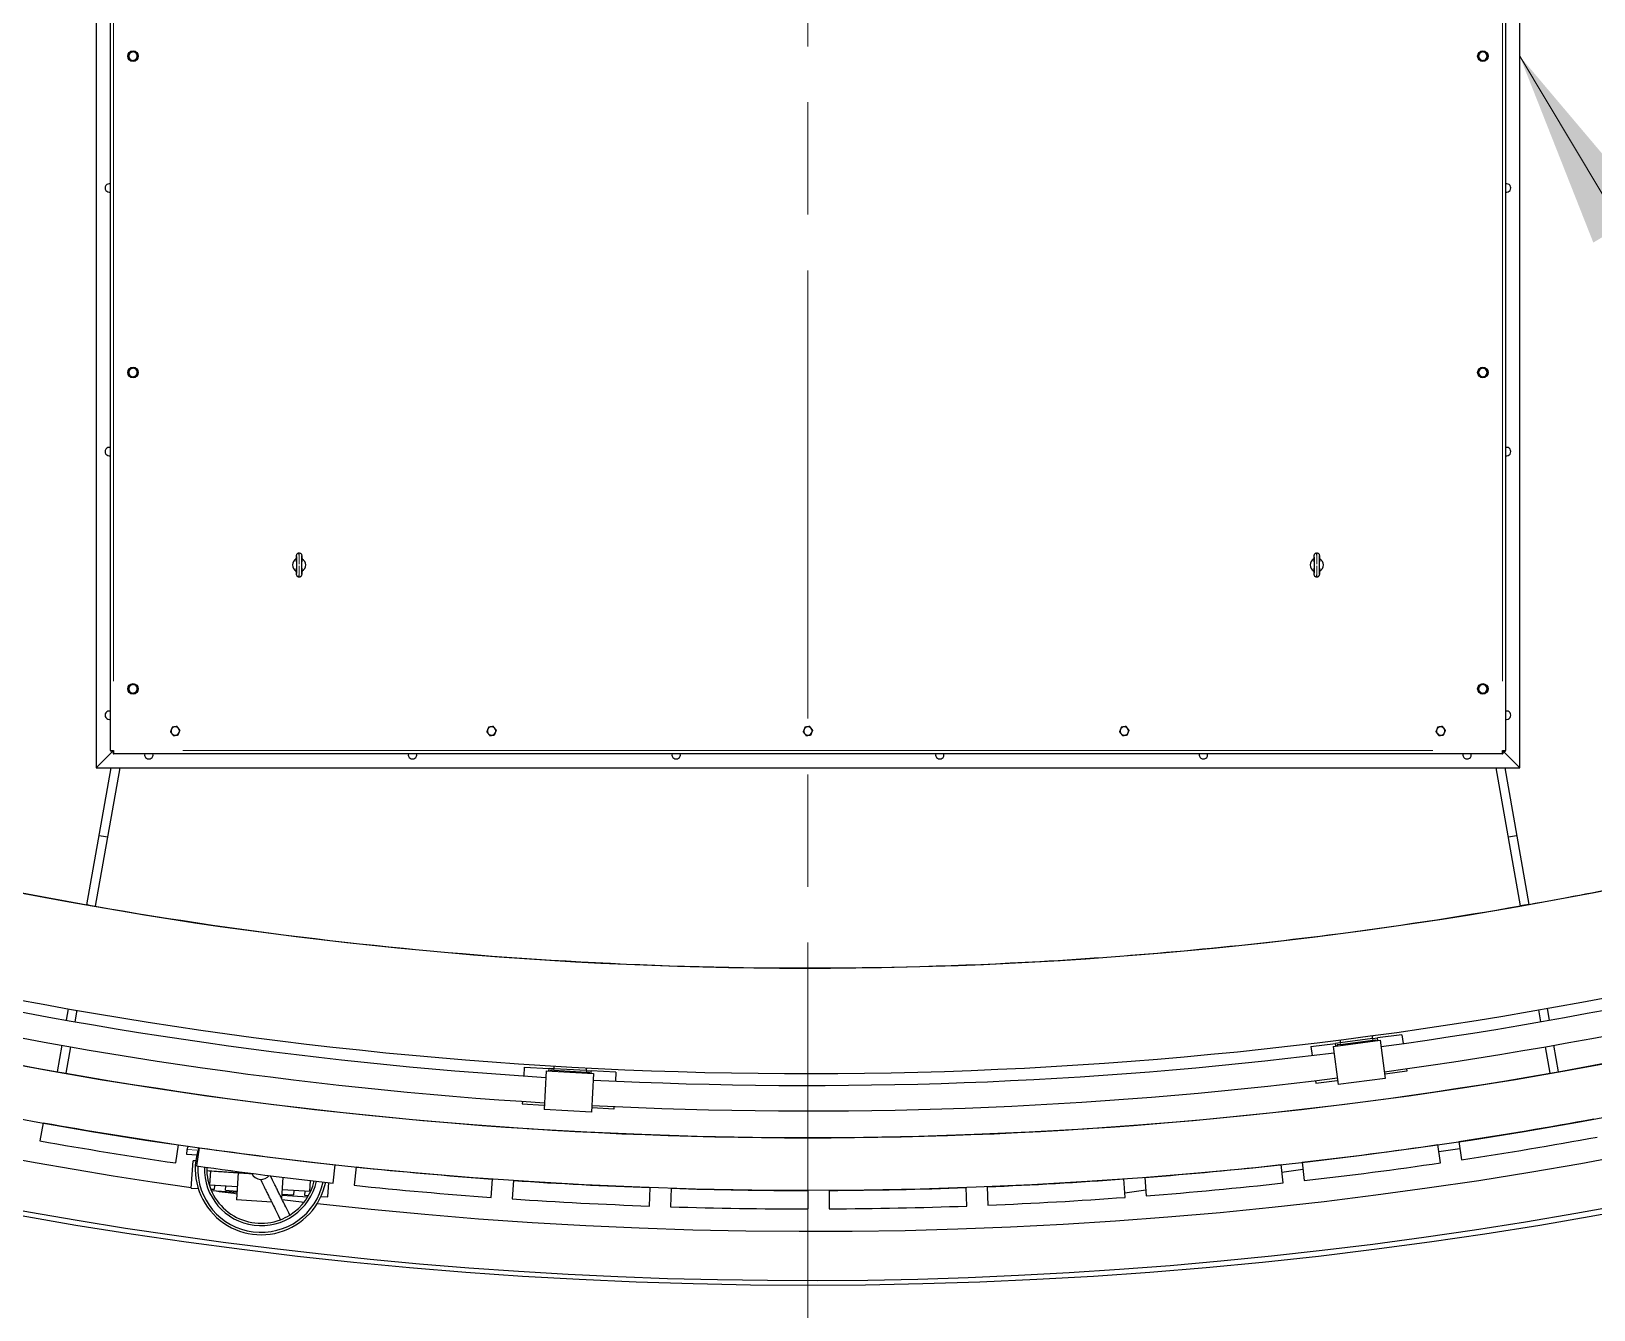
# Model space of a CAD drawing. Header units: millimetres. Extents: x 0 to 89100, y 0 to 63000.
# Drawn here: x 41404 to 44368, y 7326 to 9751 of the extents above; entities that cross this region are included whole.
import ezdxf

# ---------------------------------------------------------------- set-up
doc = ezdxf.new("R2010")
doc.units = ezdxf.units.MM
doc.header["$LTSCALE"] = 150
doc.linetypes.add('CHAIN', pattern=[0.3543, 0.2362, -0.0295, 0.0591, -0.0295])
doc.layers.add('4003-AREA-02.1_F-Foundation', color=7, linetype='Continuous', lineweight=25, true_color=0xadadad)
for name, color, linetype, lineweight in [('4003-AREA-02.1_T-Tank', 7, 'Continuous', 25), ('Center Mark', 7, 'Continuous', 18), ('Symbol', 7, 'Continuous', 18), ('Visible', 7, 'Continuous', 25), ('Visible Narrow', 7, 'Continuous', 18)]:
    doc.layers.add(name, color=color, linetype=linetype, lineweight=lineweight)
doc.styles.add('Title', font='arial.ttf')
doc.dimstyles.new('Default - Method 2a$7', dxfattribs={"dimscale": 150, "dimtxt": 3, "dimasz": 2.5, "dimexe": 3, "dimexo": 0.5, "dimgap": 0.7, "dimtad": 0, "dimtoh": 1, "dimdec": 1, "dimrnd": 1e-08, "dimtxsty": 'Title', "dimcen": 0.09, "dimdle": 10, "dimclrd": 256, "dimclre": 256, "dimclrt": 7, "dimazin": 2, "dimtfac": 0.833333, "dimtdec": 1, "dimtmove": 0, "dimatfit": 3, "dimfxl": 1, "dimtolj": 1, "dimlwd": -1, "dimlwe": -1, "dimarcsym": 0})

msp = doc.modelspace()

# ---------------------------------------------------------------- linework, layer by layer
at = {"layer": '4003-AREA-02.1_F-Foundation'}
msp.add_circle((42877.43, 15802.58), 8430, dxfattribs=at)
at = {"layer": '4003-AREA-02.1_T-Tank'}
msp.add_circle((42877.43, 15802.58), 8150, dxfattribs=at)
at = {"layer": 'Center Mark', "linetype": 'CHAIN', "ltscale": 23.990969}
msp.add_line((42877.43, 24597.58), (42877.43, 7007.58), dxfattribs=at)
at = {"layer": 'Visible'}
for p, q in [((41527.43, 11053.93), (41527.43, 8353.93)), ((44227.45, 8353.93), (44227.45, 11053.93)), ((41554.44, 8386.93), (41554.44, 11020.93)), ((44200.44, 11020.93), (44200.44, 8386.93)), ((41906.44, 8751.43), (41906.7, 8751.43)), ((41906.44, 8749.9), (41906.44, 8751.43)), ((41912, 8761.43), (41912.88, 8761.43)), ((41918.44, 8751.43), (41918.18, 8751.43)), ((41918.44, 8751.43), (41918.44, 8749.9)), ((43836.44, 8751.43), (43836.7, 8751.43)), ((43836.44, 8749.9), (43836.44, 8751.43)), ((43842, 8761.43), (43842.88, 8761.43)), ((43848.44, 8751.43), (43848.18, 8751.43)), ((43848.44, 8751.43), (43848.44, 8749.9)), ((41906.44, 8726.43), (41906.44, 8727.97)), ((41906.44, 8726.43), (41906.7, 8726.43)), ((41912, 8716.43), (41912.88, 8716.43)), ((41918.18, 8726.43), (41918.44, 8726.43)), ((41918.44, 8727.97), (41918.44, 8726.43)), ((43836.44, 8726.43), (43836.44, 8727.97)), ((43836.44, 8726.43), (43836.7, 8726.43)), ((43842, 8716.43), (43842.88, 8716.43)), ((43848.18, 8726.43), (43848.44, 8726.43)), ((43848.44, 8727.97), (43848.44, 8726.43)), ((41527.43, 8353.93), (41560.44, 8386.93)), ((41560.44, 8386.93), (41527.44, 8353.92)), ((41554.44, 8386.93), (41560.44, 8386.93)), ((41554.44, 8386.93), (41554.44, 8386.05)), ((41557.44, 8386.93), (41557.44, 8386.05)), ((41560.44, 8386.93), (41560.44, 8380.93)), ((44227.44, 8353.92), (44194.44, 8386.93)), ((44194.44, 8386.93), (44227.45, 8353.93)), ((44194.44, 8386.93), (44200.44, 8386.93)), ((44194.44, 8380.93), (44194.44, 8386.93)), ((44197.44, 8386.93), (44197.44, 8386.05)), ((44200.44, 8386.05), (44200.44, 8386.93)), ((41557.44, 8386.05), (41554.44, 8386.05)), ((41560.44, 8383.93), (41559.56, 8383.93)), ((41559.56, 8383.93), (41559.56, 8380.93)), ((41559.56, 8380.93), (41560.44, 8380.93)), ((44194.44, 8380.93), (41560.44, 8380.93)), ((44194.44, 8383.93), (44195.32, 8383.93)), ((44194.44, 8380.93), (44195.32, 8380.93)), ((44195.32, 8383.93), (44195.32, 8380.93)), ((44197.44, 8386.05), (44200.44, 8386.05)), ((41510.14, 8094.33), (41555.91, 8353.92)), ((41572.16, 8353.92), (41525.89, 8091.56)), ((41527.44, 8353.92), (44227.44, 8353.92)), ((44228.84, 8092.32), (44182.71, 8353.92)), ((44198.96, 8353.92), (44244.59, 8095.1)), ((41471.54, 7875.44), (41475.34, 7897)), ((41491.1, 7894.23), (41487.3, 7872.66)), ((44267.57, 7872.66), (44263.61, 7895.09)), ((44279.37, 7897.87), (44283.32, 7875.44)), ((41454.32, 7777.79), (41463.15, 7827.87)), ((41478.91, 7825.09), (41470.08, 7775.02)), ((43831.4, 7825.45), (43878, 7831.54)), ((43831.4, 7825.45), (43833.58, 7808.71)), ((43873.69, 7825.93), (43962.93, 7837.59)), ((43873.69, 7825.93), (43883.14, 7753.55)), ((43886.93, 7832.7), (43878, 7831.54)), ((43878.65, 7826.58), (43878, 7831.54)), ((43887.32, 7829.73), (43881.37, 7828.95)), ((43881.62, 7826.97), (43881.37, 7828.95)), ((43886.22, 7838.09), (43886.54, 7835.68)), ((43886.54, 7835.68), (43886.93, 7832.7)), ((43948.4, 7840.73), (43886.93, 7832.7)), ((43887.32, 7829.73), (43948.79, 7837.76)), ((43947.7, 7846.13), (43948.02, 7843.71)), ((43948.4, 7840.73), (43948.02, 7843.71)), ((43948.4, 7840.73), (43957.33, 7841.9)), ((43948.79, 7837.76), (43954.74, 7838.53)), ((43955, 7836.55), (43954.74, 7838.53)), ((44003.93, 7847.98), (43957.33, 7841.9)), ((43957.98, 7836.94), (43957.33, 7841.9)), ((43962.93, 7837.59), (43972.39, 7765.2)), ((44003.93, 7847.98), (44006.12, 7831.25)), ((44284.79, 7775.02), (44275.96, 7825.09)), ((44291.71, 7827.87), (44300.54, 7777.79)), ((42339.52, 7786.64), (42338.58, 7769.79)), ((42339.52, 7786.64), (42386.45, 7784)), ((42381.18, 7779.29), (42377.08, 7706.41)), ((42381.18, 7779.29), (42471.04, 7774.24)), ((42386.17, 7779.01), (42386.45, 7784)), ((42395.44, 7783.5), (42386.45, 7784)), ((42389.16, 7778.84), (42389.28, 7780.84)), ((42395.27, 7780.5), (42389.28, 7780.84)), ((42395.27, 7780.5), (42457.17, 7777.02)), ((42395.6, 7786.49), (42395.44, 7783.5)), ((42457.34, 7780.02), (42395.44, 7783.5)), ((42395.72, 7788.51), (42395.6, 7786.49)), ((42457.17, 7777.02), (42463.16, 7776.68)), ((42457.34, 7780.02), (42457.51, 7783.01)), ((42457.34, 7780.02), (42466.32, 7779.51)), ((42457.62, 7785.06), (42457.51, 7783.01)), ((42463.05, 7774.69), (42463.16, 7776.68)), ((42466.04, 7774.52), (42466.32, 7779.51)), ((42513.25, 7776.87), (42466.32, 7779.51)), ((42471.04, 7774.24), (42466.94, 7701.35)), ((42513.25, 7776.87), (42512.3, 7760.02)), ((43972.39, 7765.2), (43883.14, 7753.55)), ((43971.35, 7773.13), (43972.34, 7773.26)), ((44013, 7778.57), (43972.34, 7773.26)), ((44012.37, 7783.35), (44013, 7778.57)), ((43839.84, 7760.82), (43840.46, 7756.04)), ((43840.46, 7756.04), (43881.12, 7761.35)), ((43881.12, 7761.35), (43882.11, 7761.48)), ((42335.86, 7721.56), (42335.59, 7716.75)), ((42335.59, 7716.75), (42376.53, 7714.45)), ((42376.53, 7714.45), (42377.53, 7714.39)), ((42466.94, 7701.35), (42377.08, 7706.41)), ((42467.39, 7709.34), (42468.38, 7709.28)), ((42509.32, 7706.98), (42468.38, 7709.28)), ((42509.59, 7711.79), (42509.32, 7706.98)), ((41427.22, 7681.05), (41420.98, 7646.61)), ((44111.68, 7645.43), (44116.83, 7610.81)), ((41678.5, 7604.79), (41683.48, 7639.44)), ((41699.38, 7620.81), (41700, 7630.29)), ((41718.14, 7619.59), (41699.38, 7620.81)), ((41723.07, 7633.74), (41718.09, 7599.1)), ((44077.26, 7604.92), (44072.11, 7639.54)), ((44074.02, 7626.74), (44113.68, 7631.97)), ((41707.88, 7557.12), (41711.27, 7609.01)), ((41716.32, 7608.68), (41711.27, 7609.01)), ((41743.19, 7562.83), (41744.95, 7589.77)), ((41796.84, 7586.39), (41793.45, 7534.5)), ((41976.96, 7566.66), (41980.68, 7601.47)), ((42020.45, 7597.21), (42016.73, 7562.41)), ((43778.81, 7566.76), (43774.92, 7601.55)), ((43776.48, 7587.57), (43816.14, 7592.79)), ((43814.67, 7605.99), (43818.56, 7571.21)), ((41707.88, 7557.12), (41721.1, 7556.26)), ((41795.08, 7559.44), (41743.19, 7562.83)), ((41752.07, 7562.25), (41751.55, 7554.27)), ((41772.69, 7552.89), (41773.21, 7560.87)), ((41879.76, 7536.4), (41882.45, 7577.55)), ((41932.79, 7550.45), (41934.16, 7571.46)), ((41967.06, 7540.2), (41968.85, 7567.56)), ((42276.61, 7539.4), (42279.06, 7574.31)), ((42318.96, 7571.51), (42316.51, 7536.59)), ((42577.05, 7523.03), (42578.23, 7558.01)), ((42618.21, 7556.66), (42617.03, 7521.68)), ((43178.72, 7523.06), (43177.37, 7558.04)), ((43217.34, 7559.59), (43218.69, 7524.62)), ((43479.16, 7539.46), (43476.54, 7574.37)), ((43516.42, 7577.37), (43519.05, 7542.47)), ((41751.55, 7554.27), (41744.82, 7554.71)), ((41745.68, 7552.65), (41794.43, 7549.47)), ((41772.69, 7552.89), (41794.56, 7551.46)), ((41860.56, 7530.12), (41793.45, 7534.5)), ((41880.25, 7543.86), (41929, 7540.68)), ((41880.38, 7545.86), (41902.25, 7544.43)), ((41932.79, 7550.45), (41880.9, 7553.84)), ((41902.25, 7544.43), (41902.77, 7552.41)), ((41923.39, 7543.05), (41923.91, 7551.03)), ((41930.12, 7542.61), (41923.39, 7543.05)), ((41953.84, 7541.06), (41967.06, 7540.2)), ((42877.89, 7517.58), (42877.8, 7552.58)), ((42917.8, 7552.68), (42917.89, 7517.68)), ((43478.49, 7548.33), (43518.21, 7553.56))]:
    msp.add_line(p, q, dxfattribs=at)
for centre, radius in [((42877.43, 15802.58), 8250), ((41597.44, 9703.93), 10), ((44157.44, 9703.93), 10), ((41597.44, 9103.93), 10), ((44157.44, 9103.93), 10), ((41597.44, 8503.93), 10), ((44157.44, 8503.93), 10)]:
    msp.add_circle(centre, radius, dxfattribs=at)
for centre, radius, start, end in [((42877.43, 15802.58), 8420, 197.272232, 162.727768), ((42877.43, 15802.58), 8326.9, 263.582685, 162.528471), ((42877.43, 15802.58), 8966, 196.190456, 314.034915), ((42877.43, 15802.58), 8326.9, 197.471529, 261.92634), ((41597.44, 9703.93), 8, 147.87607, 207.87607), ((41597.44, 9703.93), 8, 207.87607, 267.87607), ((41597.44, 9703.93), 8, 87.87607, 147.87607), ((41597.44, 9703.93), 8, 267.87607, 327.87607), ((41597.44, 9703.93), 8, 27.87607, 87.87607), ((41597.44, 9703.93), 8, 327.87607, 27.87607), ((44157.44, 9703.93), 8, 165.54232, 225.54232), ((44157.44, 9703.93), 8, 105.54232, 165.54232), ((44157.44, 9703.93), 8, 225.54232, 285.54232), ((44157.44, 9703.93), 8, 45.54232, 105.54232), ((44157.44, 9703.93), 8, 285.54232, 345.54232), ((44157.44, 9703.93), 8, 345.54232, 45.54232), ((42877.43, 15802.58), 8874, 225.297004, 314.029925), ((41552.43, 9453.93), 8, 75.45565, 284.54435), ((44202.45, 9453.93), 8, 255.45565, 104.54435), ((41597.44, 9103.93), 8, 147.87607, 207.87607), ((41597.44, 9103.93), 8, 207.87607, 267.87607), ((41597.44, 9103.93), 8, 87.87607, 147.87607), ((41597.44, 9103.93), 8, 267.87607, 327.87607), ((41597.44, 9103.93), 8, 27.87607, 87.87607), ((41597.44, 9103.93), 8, 327.87607, 27.87607), ((44157.44, 9103.93), 8, 165.54232, 225.54232), ((44157.44, 9103.93), 8, 105.54232, 165.54232), ((44157.44, 9103.93), 8, 225.54232, 285.54232), ((44157.44, 9103.93), 8, 45.54232, 105.54232), ((44157.44, 9103.93), 8, 285.54232, 345.54232), ((44157.44, 9103.93), 8, 345.54232, 45.54232), ((41552.43, 8953.93), 8, 75.45565, 284.54435), ((44202.45, 8953.93), 8, 255.45565, 104.54435), ((41912.44, 8738.93), 12.5, 117.64713, 242.35287), ((41912.44, 8738.93), 12.5, 297.64713, 62.35287), ((43842.44, 8738.93), 12.5, 117.64713, 242.35287), ((43842.44, 8738.93), 12.5, 297.64713, 62.35287), ((42877.43, 15802.58), 8150, 280.056241, 299.943759), ((42877.43, 15802.58), 8150, 242.095945, 259.943759), ((41597.44, 8503.93), 8, 147.87607, 207.87607), ((41597.44, 8503.93), 8, 87.87607, 147.87607), ((41597.44, 8503.93), 8, 27.87607, 87.87607), ((41597.44, 8503.93), 8, 327.87607, 27.87607), ((44157.44, 8503.93), 8, 165.54232, 225.54232), ((44157.44, 8503.93), 8, 105.54232, 165.54232), ((44157.44, 8503.93), 8, 45.54232, 105.54232), ((44157.44, 8503.93), 8, 345.54232, 45.54232), ((41597.44, 8503.93), 8, 207.87607, 267.87607), ((41597.44, 8503.93), 8, 267.87607, 327.87607), ((44157.44, 8503.93), 8, 225.54232, 285.54232), ((44157.44, 8503.93), 8, 285.54232, 345.54232), ((41552.43, 8453.93), 8, 75.45565, 284.54435), ((44202.45, 8453.93), 8, 255.45565, 104.54435), ((41677.44, 8423.93), 8, 158.11971, 218.11971), ((41677.44, 8423.93), 8, 98.11971, 158.11971), ((41677.44, 8423.93), 8, 218.11971, 278.11971), ((41677.44, 8423.93), 8, 38.11971, 98.11971), ((41677.44, 8423.93), 8, 278.11971, 338.11971), ((41677.44, 8423.93), 8, 338.11971, 38.11971), ((42277.44, 8423.93), 8, 158.11971, 218.11971), ((42277.44, 8423.93), 8, 98.11971, 158.11971), ((42277.44, 8423.93), 8, 218.11971, 278.11971), ((42277.44, 8423.93), 8, 38.11971, 98.11971), ((42277.44, 8423.93), 8, 278.11971, 338.11971), ((42277.44, 8423.93), 8, 338.11971, 38.11971), ((42877.44, 8423.93), 8, 158.11971, 218.11971), ((42877.44, 8423.93), 8, 98.11971, 158.11971), ((42877.44, 8423.93), 8, 218.11971, 278.11971), ((42877.44, 8423.93), 8, 38.11971, 98.11971), ((42877.44, 8423.93), 8, 278.11971, 338.11971), ((42877.44, 8423.93), 8, 338.11971, 38.11971), ((43477.44, 8423.93), 8, 158.11971, 218.11971), ((43477.44, 8423.93), 8, 98.11971, 158.11971), ((43477.44, 8423.93), 8, 218.11971, 278.11971), ((43477.44, 8423.93), 8, 38.11971, 98.11971), ((43477.44, 8423.93), 8, 278.11971, 338.11971), ((43477.44, 8423.93), 8, 338.11971, 38.11971), ((44077.44, 8423.93), 8, 158.11971, 218.11971), ((44077.44, 8423.93), 8, 98.11971, 158.11971), ((44077.44, 8423.93), 8, 218.11971, 278.11971), ((44077.44, 8423.93), 8, 38.11971, 98.11971), ((44077.44, 8423.93), 8, 278.11971, 338.11971), ((44077.44, 8423.93), 8, 338.11971, 38.11971), ((41627.44, 8378.92), 8, 165.45565, 14.54435), ((42127.44, 8378.92), 8, 165.45565, 14.54435), ((42627.44, 8378.92), 8, 165.45565, 14.54435), ((43127.44, 8378.92), 8, 165.45565, 14.54435), ((43627.44, 8378.92), 8, 165.45565, 14.54435), ((44127.44, 8378.92), 8, 165.45565, 14.54435), ((42877.43, 15802.58), 7695, 259.940433, 260.059567), ((42877.43, 15802.58), 7695, 279.940433, 280.059567), ((42877.43, 15802.58), 8050.85, 277.760205, 287.778236), ((42877.43, 15802.58), 8099.15, 277.758295, 287.780146), ((42877.43, 15802.58), 8050.85, 256.621552, 266.461155), ((42877.43, 15802.58), 8099.15, 256.621552, 266.463065), ((42877.43, 15802.58), 8050.85, 267.101664, 277.119696), ((42877.43, 15802.58), 8150, 259.943759, 260.056241), ((42877.43, 15802.58), 8150, 260.056241, 279.943759), ((42877.43, 15802.58), 8099.15, 267.099754, 277.121605), ((42877.43, 15802.58), 8150, 279.943759, 280.056241), ((42877.43, 15802.58), 8250, 259.875732, 261.678859), ((42877.43, 15802.58), 8250, 278.604055, 280.407182), ((42877.43, 15802.58), 8285, 259.875145, 261.679445), ((42877.43, 15802.58), 8285, 278.603469, 280.407769), ((41711.97, 7629.51), 12, 143.19471, 176.26447), ((41840.4, 7593.56), 125, 161.18243, 348.30395), ((42877.43, 15802.58), 8250, 261.956657, 263.759783), ((42877.43, 15802.58), 8250, 276.523131, 278.326257), ((42877.43, 15802.58), 8285, 261.95607, 263.76037), ((41840.4, 7593.56), 120.32, 177.50439, 348.09575), ((41840.4, 7593.56), 107.68, 178.15163, 347.4485), ((41840.4, 7593.56), 103.18, 178.4176, 181.82629), ((41840.4, 7593.56), 103.18, 181.82629, 290.70264), ((42877.43, 15802.58), 8250, 264.037581, 265.840708), ((42877.43, 15802.58), 8250, 274.442206, 276.245333), ((42877.43, 15802.58), 8285, 276.522544, 278.326844), ((41840.4, 7593.56), 20, 205.20832, 206.26447), ((41840.4, 7593.56), 20, 206.26447, 266.26447), ((41840.4, 7593.56), 20, 266.26447, 320.39182), ((41840.4, 7593.56), 103.18, 301.82629, 347.18254), ((42877.43, 15802.58), 8285, 264.036995, 265.841295), ((42877.43, 15802.58), 8250, 266.118506, 267.921633), ((42877.43, 15802.58), 8250, 268.199431, 270.002558), ((42877.43, 15802.58), 8250, 270.280356, 272.083483), ((42877.43, 15802.58), 8250, 272.361281, 274.164408), ((42877.43, 15802.58), 8285, 274.441619, 276.245919), ((42877.43, 15802.58), 8326.9, 262.218249, 262.525536), ((42877.43, 15802.58), 8326.9, 263.121344, 263.412635), ((42877.43, 15802.58), 8285, 266.11792, 267.92222), ((42877.43, 15802.58), 8285, 272.360694, 274.164995), ((41840.4, 7593.56), 103.18, 290.70264, 301.82629), ((42877.43, 15802.58), 8285, 268.198844, 270.003145), ((42877.43, 15802.58), 8285, 270.279769, 272.08407)]:
    msp.add_arc(centre, radius, start, end, dxfattribs=at)
for centre, major_axis, start_param, end_param in [((42875.23, 15810.76), (-7760.56, -2090.4), 0.8223296, 2.4412936), ((42875.23, 15810.75), (-7567.45, -2038.39), 0.8233045, 2.4133827), ((42875.05, 15811.42), (-7567.34, -2038.36), 1.1326518, 1.1346934), ((42875.05, 15811.42), (-7567.34, -2038.36), 1.4813015, 1.4833431)]:
    msp.add_ellipse(centre, major_axis=major_axis, ratio=0.9999162, start_param=start_param, end_param=end_param, dxfattribs=at)
for points, weights in [([(41590.67, 9708.19), (41589.53, 9706.37), (41588.21, 9704.27)], [1, 1.03814443452, 1.0003653387]), ([(41588.21, 9704.27), (41589.37, 9702.09), (41590.37, 9700.19)], [1.0003653387, 1.03814443452, 1]), ([(41590.37, 9700.19), (41591.37, 9698.3), (41592.53, 9696.11)], [1, 1.03814443452, 1.0003653387]), ([(41593.12, 9712.1), (41591.81, 9710), (41590.67, 9708.19)], [1.0003653387, 1.03814443452, 1]), ([(41592.53, 9696.11), (41595, 9696.02), (41597.14, 9695.94)], [1.0003653387, 1.03814443452, 1]), ([(41597.74, 9711.93), (41595.6, 9712.01), (41593.12, 9712.1)], [1, 1.03814443452, 1.0003653387]), ([(41597.14, 9695.94), (41599.29, 9695.86), (41601.76, 9695.77)], [1, 1.03814443452, 1.0003653387]), ([(41602.35, 9711.76), (41599.88, 9711.85), (41597.74, 9711.93)], [1.0003653387, 1.03814443452, 1]), ([(41601.76, 9695.77), (41603.08, 9697.86), (41604.22, 9699.68)], [1.0003653387, 1.03814443452, 1]), ([(41604.51, 9707.67), (41603.51, 9709.57), (41602.35, 9711.76)], [1, 1.03814443452, 1.0003653387]), ([(41604.22, 9699.68), (41605.36, 9701.49), (41606.67, 9703.59)], [1, 1.03814443452, 1.0003653387]), ([(41606.67, 9703.59), (41605.51, 9705.78), (41604.51, 9707.67)], [1.0003653387, 1.03814443452, 1]), ([(44149.69, 9705.93), (44149.16, 9703.85), (44148.54, 9701.46)], [1, 1.03814443452, 1.0003653387]), ([(44148.54, 9701.46), (44150.31, 9699.72), (44151.84, 9698.22)], [1.0003653387, 1.03814443452, 1]), ([(44150.85, 9710.4), (44150.23, 9708.01), (44149.69, 9705.93)], [1.0003653387, 1.03814443452, 1]), ([(44155.3, 9711.64), (44153.23, 9711.07), (44150.85, 9710.4)], [1, 1.03814443452, 1.0003653387]), ([(44151.84, 9698.22), (44153.37, 9696.72), (44155.13, 9694.99)], [1, 1.03814443452, 1.0003653387]), ([(44155.13, 9694.99), (44157.52, 9695.65), (44159.58, 9696.22)], [1.0003653387, 1.03814443452, 1]), ([(44159.75, 9712.88), (44157.36, 9712.21), (44155.3, 9711.64)], [1.0003653387, 1.03814443452, 1]), ([(44159.58, 9696.22), (44161.65, 9696.8), (44164.03, 9697.46)], [1, 1.03814443452, 1.0003653387]), ([(44163.04, 9709.64), (44161.51, 9711.14), (44159.75, 9712.88)], [1, 1.03814443452, 1.0003653387]), ([(44166.34, 9706.41), (44164.57, 9708.14), (44163.04, 9709.64)], [1.0003653387, 1.03814443452, 1]), ([(44164.03, 9697.46), (44164.65, 9699.86), (44165.19, 9701.94)], [1.0003653387, 1.03814443452, 1]), ([(44165.19, 9701.94), (44165.72, 9704.01), (44166.34, 9706.41)], [1, 1.03814443452, 1.0003653387]), ([(41590.67, 9108.19), (41589.53, 9106.37), (41588.21, 9104.27)], [1, 1.03814443452, 1.0003653387]), ([(41588.21, 9104.27), (41589.37, 9102.09), (41590.37, 9100.19)], [1.0003653387, 1.03814443452, 1]), ([(41590.37, 9100.19), (41591.37, 9098.3), (41592.53, 9096.11)], [1, 1.03814443452, 1.0003653387]), ([(41593.12, 9112.1), (41591.81, 9110), (41590.67, 9108.19)], [1.0003653387, 1.03814443452, 1]), ([(41597.74, 9111.93), (41595.6, 9112.01), (41593.12, 9112.1)], [1, 1.03814443452, 1.0003653387]), ([(41602.35, 9111.76), (41599.88, 9111.85), (41597.74, 9111.93)], [1.0003653387, 1.03814443452, 1]), ([(41601.76, 9095.77), (41603.08, 9097.86), (41604.22, 9099.68)], [1.0003653387, 1.03814443452, 1]), ([(41604.51, 9107.67), (41603.51, 9109.57), (41602.35, 9111.76)], [1, 1.03814443452, 1.0003653387]), ([(41604.22, 9099.68), (41605.36, 9101.49), (41606.67, 9103.59)], [1, 1.03814443452, 1.0003653387]), ([(41606.67, 9103.59), (41605.51, 9105.78), (41604.51, 9107.67)], [1.0003653387, 1.03814443452, 1]), ([(44149.69, 9105.93), (44149.16, 9103.85), (44148.54, 9101.46)], [1, 1.03814443452, 1.0003653387]), ([(44148.54, 9101.46), (44150.31, 9099.72), (44151.84, 9098.22)], [1.0003653387, 1.03814443452, 1]), ([(44150.85, 9110.4), (44150.23, 9108.01), (44149.69, 9105.93)], [1.0003653387, 1.03814443452, 1]), ([(44155.3, 9111.64), (44153.23, 9111.07), (44150.85, 9110.4)], [1, 1.03814443452, 1.0003653387]), ([(44151.84, 9098.22), (44153.37, 9096.72), (44155.13, 9094.99)], [1, 1.03814443452, 1.0003653387]), ([(44159.75, 9112.88), (44157.36, 9112.21), (44155.3, 9111.64)], [1.0003653387, 1.03814443452, 1]), ([(44159.58, 9096.22), (44161.65, 9096.8), (44164.03, 9097.46)], [1, 1.03814443452, 1.0003653387]), ([(44163.04, 9109.64), (44161.51, 9111.14), (44159.75, 9112.88)], [1, 1.03814443452, 1.0003653387]), ([(44166.34, 9106.41), (44164.57, 9108.14), (44163.04, 9109.64)], [1.0003653387, 1.03814443452, 1]), ([(44164.03, 9097.46), (44164.65, 9099.86), (44165.19, 9101.94)], [1.0003653387, 1.03814443452, 1]), ([(44165.19, 9101.94), (44165.72, 9104.01), (44166.34, 9106.41)], [1, 1.03814443452, 1.0003653387]), ([(41592.53, 9096.11), (41595, 9096.02), (41597.14, 9095.94)], [1.0003653387, 1.03814443452, 1]), ([(41597.14, 9095.94), (41599.29, 9095.86), (41601.76, 9095.77)], [1, 1.03814443452, 1.0003653387]), ([(44155.13, 9094.99), (44157.52, 9095.65), (44159.58, 9096.22)], [1.0003653387, 1.03814443452, 1]), ([(41906.64, 8750.01), (41906.64, 8749.37), (41906.64, 8748.78)], [1, 1.03210525676, 1.06244661735]), ([(41918.24, 8748.78), (41918.24, 8749.37), (41918.24, 8750.01)], [1.06244661735, 1.03210525676, 1]), ([(43836.64, 8750.01), (43836.64, 8749.37), (43836.64, 8748.78)], [1, 1.03210525676, 1.06244661735]), ([(43848.24, 8748.78), (43848.24, 8749.37), (43848.24, 8750.01)], [1.06244661735, 1.03210525676, 1]), ([(41906.64, 8729.08), (41906.64, 8728.5), (41906.64, 8727.86)], [1.06244661735, 1.03210525676, 1]), ([(41918.24, 8727.86), (41918.24, 8728.5), (41918.24, 8729.08)], [1, 1.03210525676, 1.06244661735]), ([(43836.64, 8729.08), (43836.64, 8728.5), (43836.64, 8727.86)], [1.06244661735, 1.03210525676, 1]), ([(43848.24, 8727.86), (43848.24, 8728.5), (43848.24, 8729.08)], [1, 1.03210525676, 1.06244661735]), ([(41590.67, 8508.19), (41589.53, 8506.37), (41588.21, 8504.27)], [1, 1.03814443452, 1.0003653387]), ([(41593.12, 8512.1), (41591.81, 8510), (41590.67, 8508.19)], [1.0003653387, 1.03814443452, 1]), ([(41597.74, 8511.93), (41595.6, 8512.01), (41593.12, 8512.1)], [1, 1.03814443452, 1.0003653387]), ([(41602.35, 8511.76), (41599.88, 8511.85), (41597.74, 8511.93)], [1.0003653387, 1.03814443452, 1]), ([(41604.51, 8507.67), (41603.51, 8509.57), (41602.35, 8511.76)], [1, 1.03814443452, 1.0003653387]), ([(41606.67, 8503.59), (41605.51, 8505.78), (41604.51, 8507.67)], [1.0003653387, 1.03814443452, 1]), ([(44149.69, 8505.93), (44149.16, 8503.85), (44148.54, 8501.46)], [1, 1.03814443452, 1.0003653387]), ([(44150.85, 8510.4), (44150.23, 8508.01), (44149.69, 8505.93)], [1.0003653387, 1.03814443452, 1]), ([(44155.3, 8511.64), (44153.23, 8511.07), (44150.85, 8510.4)], [1, 1.03814443452, 1.0003653387]), ([(44159.75, 8512.88), (44157.36, 8512.21), (44155.3, 8511.64)], [1.0003653387, 1.03814443452, 1]), ([(44163.04, 8509.64), (44161.51, 8511.14), (44159.75, 8512.88)], [1, 1.03814443452, 1.0003653387]), ([(44166.34, 8506.41), (44164.57, 8508.14), (44163.04, 8509.64)], [1.0003653387, 1.03814443452, 1]), ([(44165.19, 8501.94), (44165.72, 8504.01), (44166.34, 8506.41)], [1, 1.03814443452, 1.0003653387]), ([(41588.21, 8504.27), (41589.37, 8502.09), (41590.37, 8500.19)], [1.0003653387, 1.03814443452, 1]), ([(41590.37, 8500.19), (41591.37, 8498.3), (41592.53, 8496.11)], [1, 1.03814443452, 1.0003653387]), ([(41592.53, 8496.11), (41595, 8496.02), (41597.14, 8495.94)], [1.0003653387, 1.03814443452, 1]), ([(41597.14, 8495.94), (41599.29, 8495.86), (41601.76, 8495.77)], [1, 1.03814443452, 1.0003653387]), ([(41601.76, 8495.77), (41603.08, 8497.86), (41604.22, 8499.68)], [1.0003653387, 1.03814443452, 1]), ([(41604.22, 8499.68), (41605.36, 8501.49), (41606.67, 8503.59)], [1, 1.03814443452, 1.0003653387]), ([(44148.54, 8501.46), (44150.31, 8499.72), (44151.84, 8498.22)], [1.0003653387, 1.03814443452, 1]), ([(44151.84, 8498.22), (44153.37, 8496.72), (44155.13, 8494.99)], [1, 1.03814443452, 1.0003653387]), ([(44155.13, 8494.99), (44157.52, 8495.65), (44159.58, 8496.22)], [1.0003653387, 1.03814443452, 1]), ([(44159.58, 8496.22), (44161.65, 8496.8), (44164.03, 8497.46)], [1, 1.03814443452, 1.0003653387]), ([(44164.03, 8497.46), (44164.65, 8499.86), (44165.19, 8501.94)], [1.0003653387, 1.03814443452, 1]), ([(41670.02, 8426.91), (41669.22, 8424.92), (41668.3, 8422.63)], [1, 1.03814443452, 1.0003653387]), ([(41668.3, 8422.63), (41669.82, 8420.68), (41671.15, 8418.99)], [1.0003653387, 1.03814443452, 1]), ([(41671.74, 8431.2), (41670.82, 8428.9), (41670.02, 8426.91)], [1.0003653387, 1.03814443452, 1]), ([(41671.15, 8418.99), (41672.47, 8417.31), (41674, 8415.36)], [1, 1.03814443452, 1.0003653387]), ([(41676.31, 8431.85), (41674.19, 8431.55), (41671.74, 8431.2)], [1, 1.03814443452, 1.0003653387]), ([(41674, 8415.36), (41676.45, 8415.71), (41678.57, 8416.01)], [1.0003653387, 1.03814443452, 1]), ([(41680.88, 8432.5), (41678.43, 8432.16), (41676.31, 8431.85)], [1.0003653387, 1.03814443452, 1]), ([(41678.57, 8416.01), (41680.69, 8416.32), (41683.14, 8416.67)], [1, 1.03814443452, 1.0003653387]), ([(41683.73, 8428.87), (41682.41, 8430.56), (41680.88, 8432.5)], [1, 1.03814443452, 1.0003653387]), ([(41683.14, 8416.67), (41684.07, 8418.96), (41684.86, 8420.95)], [1.0003653387, 1.03814443452, 1]), ([(41686.59, 8425.24), (41685.06, 8427.18), (41683.73, 8428.87)], [1.0003653387, 1.03814443452, 1]), ([(41684.86, 8420.95), (41685.66, 8422.94), (41686.59, 8425.24)], [1, 1.03814443452, 1.0003653387]), ([(42270.02, 8426.91), (42269.22, 8424.92), (42268.3, 8422.63)], [1, 1.03814443452, 1.0003653387]), ([(42268.3, 8422.63), (42269.82, 8420.68), (42271.15, 8418.99)], [1.0003653387, 1.03814443452, 1]), ([(42271.74, 8431.2), (42270.82, 8428.9), (42270.02, 8426.91)], [1.0003653387, 1.03814443452, 1]), ([(42271.15, 8418.99), (42272.47, 8417.31), (42274, 8415.36)], [1, 1.03814443452, 1.0003653387]), ([(42276.31, 8431.85), (42274.19, 8431.55), (42271.74, 8431.2)], [1, 1.03814443452, 1.0003653387]), ([(42274, 8415.36), (42276.45, 8415.71), (42278.57, 8416.01)], [1.0003653387, 1.03814443452, 1]), ([(42280.88, 8432.5), (42278.43, 8432.16), (42276.31, 8431.85)], [1.0003653387, 1.03814443452, 1]), ([(42278.57, 8416.01), (42280.69, 8416.32), (42283.14, 8416.67)], [1, 1.03814443452, 1.0003653387]), ([(42283.73, 8428.87), (42282.41, 8430.56), (42280.88, 8432.5)], [1, 1.03814443452, 1.0003653387]), ([(42283.14, 8416.67), (42284.07, 8418.96), (42284.86, 8420.95)], [1.0003653387, 1.03814443452, 1]), ([(42286.59, 8425.24), (42285.06, 8427.18), (42283.73, 8428.87)], [1.0003653387, 1.03814443452, 1]), ([(42284.86, 8420.95), (42285.66, 8422.94), (42286.59, 8425.24)], [1, 1.03814443452, 1.0003653387]), ([(42870.02, 8426.91), (42869.22, 8424.92), (42868.3, 8422.63)], [1, 1.03814443452, 1.0003653387]), ([(42868.3, 8422.63), (42869.82, 8420.68), (42871.15, 8418.99)], [1.0003653387, 1.03814443452, 1]), ([(42871.74, 8431.2), (42870.82, 8428.9), (42870.02, 8426.91)], [1.0003653387, 1.03814443452, 1]), ([(42871.15, 8418.99), (42872.47, 8417.31), (42874, 8415.36)], [1, 1.03814443452, 1.0003653387]), ([(42876.31, 8431.85), (42874.19, 8431.55), (42871.74, 8431.2)], [1, 1.03814443452, 1.0003653387]), ([(42874, 8415.36), (42876.45, 8415.71), (42878.57, 8416.01)], [1.0003653387, 1.03814443452, 1]), ([(42880.88, 8432.5), (42878.43, 8432.16), (42876.31, 8431.85)], [1.0003653387, 1.03814443452, 1]), ([(42878.57, 8416.01), (42880.69, 8416.32), (42883.14, 8416.67)], [1, 1.03814443452, 1.0003653387]), ([(42883.73, 8428.87), (42882.41, 8430.56), (42880.88, 8432.5)], [1, 1.03814443452, 1.0003653387]), ([(42883.14, 8416.67), (42884.07, 8418.96), (42884.86, 8420.95)], [1.0003653387, 1.03814443452, 1]), ([(42886.59, 8425.24), (42885.06, 8427.18), (42883.73, 8428.87)], [1.0003653387, 1.03814443452, 1]), ([(42884.86, 8420.95), (42885.66, 8422.94), (42886.59, 8425.24)], [1, 1.03814443452, 1.0003653387]), ([(43470.02, 8426.91), (43469.22, 8424.92), (43468.3, 8422.63)], [1, 1.03814443452, 1.0003653387]), ([(43468.3, 8422.63), (43469.82, 8420.68), (43471.15, 8418.99)], [1.0003653387, 1.03814443452, 1]), ([(43471.74, 8431.2), (43470.82, 8428.9), (43470.02, 8426.91)], [1.0003653387, 1.03814443452, 1]), ([(43471.15, 8418.99), (43472.47, 8417.31), (43474, 8415.36)], [1, 1.03814443452, 1.0003653387]), ([(43476.31, 8431.85), (43474.19, 8431.55), (43471.74, 8431.2)], [1, 1.03814443452, 1.0003653387]), ([(43474, 8415.36), (43476.45, 8415.71), (43478.57, 8416.01)], [1.0003653387, 1.03814443452, 1]), ([(43480.88, 8432.5), (43478.43, 8432.16), (43476.31, 8431.85)], [1.0003653387, 1.03814443452, 1]), ([(43478.57, 8416.01), (43480.69, 8416.32), (43483.14, 8416.67)], [1, 1.03814443452, 1.0003653387]), ([(43483.73, 8428.87), (43482.41, 8430.56), (43480.88, 8432.5)], [1, 1.03814443452, 1.0003653387]), ([(43483.14, 8416.67), (43484.07, 8418.96), (43484.86, 8420.95)], [1.0003653387, 1.03814443452, 1]), ([(43486.59, 8425.24), (43485.06, 8427.18), (43483.73, 8428.87)], [1.0003653387, 1.03814443452, 1]), ([(43484.86, 8420.95), (43485.66, 8422.94), (43486.59, 8425.24)], [1, 1.03814443452, 1.0003653387]), ([(44070.02, 8426.91), (44069.22, 8424.92), (44068.3, 8422.63)], [1, 1.03814443452, 1.0003653387]), ([(44068.3, 8422.63), (44069.82, 8420.68), (44071.15, 8418.99)], [1.0003653387, 1.03814443452, 1]), ([(44071.74, 8431.2), (44070.82, 8428.9), (44070.02, 8426.91)], [1.0003653387, 1.03814443452, 1]), ([(44071.15, 8418.99), (44072.47, 8417.31), (44074, 8415.36)], [1, 1.03814443452, 1.0003653387]), ([(44076.31, 8431.85), (44074.19, 8431.55), (44071.74, 8431.2)], [1, 1.03814443452, 1.0003653387]), ([(44074, 8415.36), (44076.45, 8415.71), (44078.57, 8416.01)], [1.0003653387, 1.03814443452, 1]), ([(44080.88, 8432.5), (44078.43, 8432.16), (44076.31, 8431.85)], [1.0003653387, 1.03814443452, 1]), ([(44078.57, 8416.01), (44080.69, 8416.32), (44083.14, 8416.67)], [1, 1.03814443452, 1.0003653387]), ([(44083.73, 8428.87), (44082.41, 8430.56), (44080.88, 8432.5)], [1, 1.03814443452, 1.0003653387]), ([(44083.14, 8416.67), (44084.07, 8418.96), (44084.86, 8420.95)], [1.0003653387, 1.03814443452, 1]), ([(44086.59, 8425.24), (44085.06, 8427.18), (44083.73, 8428.87)], [1.0003653387, 1.03814443452, 1]), ([(44084.86, 8420.95), (44085.66, 8422.94), (44086.59, 8425.24)], [1, 1.03814443452, 1.0003653387]), ([(41737.28, 7590.28), (41808.63, 7585.62), (41822.47, 7584.71)], [1, 1.38722408866, 1]), ([(41839.1, 7573.61), (41845.23, 7561.18), (41876.88, 7497.05)], [1, 1.38722408866, 1]), ([(41894.81, 7505.9), (41864.42, 7567.49), (41857.98, 7580.54)], [1, 1.36628151096, 1.03961984406])]:
    msp.add_rational_spline(points, weights, degree=2, dxfattribs=at)
for points in [[(41906.64, 8748.78), (41906.65, 8747.17), (41907, 8745.63), (41907.42, 8744.32)], [(41917.46, 8744.32), (41917.87, 8745.6), (41918.23, 8747.15), (41918.24, 8748.78)], [(43836.64, 8748.78), (43836.65, 8747.17), (43837, 8745.63), (43837.42, 8744.32)], [(43847.46, 8744.32), (43847.87, 8745.6), (43848.23, 8747.15), (43848.24, 8748.78)], [(41907.42, 8733.55), (41907.01, 8732.27), (41906.65, 8730.72), (41906.64, 8729.08)], [(41918.24, 8729.08), (41918.23, 8730.7), (41917.88, 8732.23), (41917.46, 8733.55)], [(43837.42, 8733.55), (43837.01, 8732.27), (43836.65, 8730.72), (43836.64, 8729.08)], [(43848.24, 8729.08), (43848.23, 8730.7), (43847.88, 8732.23), (43847.46, 8733.55)]]:
    msp.add_open_spline(points, degree=3, dxfattribs=at)
for points, knots in [([(41912, 8761.43), (41911.47, 8761.43), (41910.93, 8761.34), (41909.96, 8761.03), (41909.54, 8760.8), (41908.76, 8760.28), (41908.46, 8759.98), (41907.9, 8759.35), (41907.73, 8759.05), (41907.42, 8758.5), (41907.34, 8758.27), (41907.2, 8757.88), (41907.15, 8757.73), (41907.07, 8757.42), (41907.05, 8757.28), (41906.98, 8756.89), (41906.95, 8756.7), (41906.9, 8756.17), (41906.87, 8755.84), (41906.82, 8755.06), (41906.8, 8754.61), (41906.76, 8753.62), (41906.74, 8753.06), (41906.71, 8752.13), (41906.71, 8751.79), (41906.7, 8751.43)], [1.57079633, 1.57079633, 1.57079633, 1.57079633, 1.57881416, 1.57881416, 1.58764941, 1.58764941, 1.59920554, 1.59920554, 1.61631913, 1.61631913, 1.6395962, 1.6395962, 1.66681466, 1.66681466, 1.70702306, 1.70702306, 1.80036323, 1.80036323, 1.95742916, 1.95742916, 2.11449509, 2.11449509, 2.27156102, 2.27156102, 2.35612598, 2.35612598, 2.35612598, 2.35612598]), ([(41907.13, 8755.47), (41907.13, 8755.47), (41907.13, 8755.46), (41907.14, 8755.36), (41907.16, 8755.15), (41907.2, 8754.41), (41907.24, 8753.73), (41907.3, 8751.89), (41907.33, 8750.65), (41907.38, 8747.8), (41907.4, 8746.17), (41907.43, 8742.71), (41907.44, 8740.88), (41907.44, 8737.2), (41907.43, 8735.36), (41907.41, 8731.86), (41907.38, 8730.21), (41907.33, 8727.27), (41907.3, 8725.98), (41907.23, 8723.94), (41907.19, 8723.16), (41907.15, 8722.56), (41907.13, 8722.44), (41907.13, 8722.39), (41907.13, 8722.39), (41907.13, 8722.39)], [-1.3786972, -1.3786972, -1.3786972, -1.3786972, -1.3401825, -1.3401825, -1.192287, -1.192287, -0.9396867, -0.9396867, -0.637214, -0.637214, -0.3231373, -0.3231373, -0.0061567, -0.0061567, 0.3114634, 0.3114634, 0.6284942, 0.6284942, 0.9427146, 0.9427146, 1.2449499, 1.2449499, 1.357812, 1.357812, 1.3786972, 1.3786972, 1.3786972, 1.3786972]), ([(41918.18, 8751.43), (41918.17, 8752.09), (41918.15, 8752.71), (41918.11, 8753.82), (41918.09, 8754.32), (41918.05, 8755.22), (41918.02, 8755.61), (41917.97, 8756.31), (41917.95, 8756.59), (41917.85, 8757.19), (41917.83, 8757.39), (41917.64, 8758.03), (41917.56, 8758.26), (41917.22, 8758.95), (41917.02, 8759.35), (41916.3, 8760.09), (41916.08, 8760.29), (41915.36, 8760.8), (41914.77, 8761.12), (41913.67, 8761.38), (41913.27, 8761.43), (41912.88, 8761.43)], [-2.35612598, -2.35612598, -2.35612598, -2.35612598, -2.19906005, -2.19906005, -2.04199412, -2.04199412, -1.88492819, -1.88492819, -1.72786226, -1.72786226, -1.65207906, -1.65207906, -1.6205185, -1.6205185, -1.59654689, -1.59654689, -1.58866891, -1.58866891, -1.57668938, -1.57668938, -1.57079633, -1.57079633, -1.57079633, -1.57079633]), ([(41917.75, 8722.39), (41917.75, 8722.39), (41917.75, 8722.4), (41917.74, 8722.51), (41917.72, 8722.71), (41917.68, 8723.45), (41917.65, 8724.13), (41917.58, 8725.98), (41917.55, 8727.21), (41917.5, 8730.07), (41917.48, 8731.69), (41917.45, 8735.16), (41917.44, 8736.99), (41917.44, 8740.67), (41917.45, 8742.51), (41917.48, 8746), (41917.5, 8747.65), (41917.55, 8750.59), (41917.58, 8751.88), (41917.65, 8753.92), (41917.69, 8754.7), (41917.74, 8755.31), (41917.75, 8755.43), (41917.75, 8755.47), (41917.75, 8755.47), (41917.75, 8755.47)], [-1.3786972, -1.3786972, -1.3786972, -1.3786972, -1.3401825, -1.3401825, -1.192287, -1.192287, -0.9396867, -0.9396867, -0.637214, -0.637214, -0.3231373, -0.3231373, -0.0061567, -0.0061567, 0.3114634, 0.3114634, 0.6284942, 0.6284942, 0.9427146, 0.9427146, 1.2449499, 1.2449499, 1.357812, 1.357812, 1.3786972, 1.3786972, 1.3786972, 1.3786972]), ([(43842, 8761.43), (43841.47, 8761.43), (43840.93, 8761.34), (43839.96, 8761.03), (43839.54, 8760.8), (43838.76, 8760.28), (43838.46, 8759.98), (43837.9, 8759.35), (43837.73, 8759.05), (43837.42, 8758.5), (43837.34, 8758.27), (43837.2, 8757.88), (43837.15, 8757.73), (43837.07, 8757.42), (43837.05, 8757.28), (43836.98, 8756.89), (43836.95, 8756.7), (43836.9, 8756.17), (43836.87, 8755.84), (43836.82, 8755.06), (43836.8, 8754.61), (43836.76, 8753.62), (43836.74, 8753.06), (43836.71, 8752.13), (43836.71, 8751.79), (43836.7, 8751.43)], [1.57079633, 1.57079633, 1.57079633, 1.57079633, 1.57881416, 1.57881416, 1.58764941, 1.58764941, 1.59920554, 1.59920554, 1.61631913, 1.61631913, 1.6395962, 1.6395962, 1.66681466, 1.66681466, 1.70702306, 1.70702306, 1.80036323, 1.80036323, 1.95742916, 1.95742916, 2.11449509, 2.11449509, 2.27156102, 2.27156102, 2.35612598, 2.35612598, 2.35612598, 2.35612598]), ([(43837.13, 8755.47), (43837.13, 8755.47), (43837.13, 8755.46), (43837.14, 8755.36), (43837.16, 8755.15), (43837.2, 8754.41), (43837.24, 8753.73), (43837.3, 8751.89), (43837.33, 8750.65), (43837.38, 8747.8), (43837.4, 8746.17), (43837.43, 8742.71), (43837.44, 8740.88), (43837.44, 8737.2), (43837.43, 8735.36), (43837.41, 8731.86), (43837.38, 8730.21), (43837.33, 8727.27), (43837.3, 8725.98), (43837.23, 8723.94), (43837.19, 8723.16), (43837.15, 8722.56), (43837.13, 8722.44), (43837.13, 8722.39), (43837.13, 8722.39), (43837.13, 8722.39)], [-1.3786972, -1.3786972, -1.3786972, -1.3786972, -1.3401825, -1.3401825, -1.192287, -1.192287, -0.9396867, -0.9396867, -0.637214, -0.637214, -0.3231373, -0.3231373, -0.0061567, -0.0061567, 0.3114634, 0.3114634, 0.6284942, 0.6284942, 0.9427146, 0.9427146, 1.2449499, 1.2449499, 1.357812, 1.357812, 1.3786972, 1.3786972, 1.3786972, 1.3786972]), ([(43848.18, 8751.43), (43848.17, 8752.09), (43848.15, 8752.71), (43848.11, 8753.82), (43848.09, 8754.32), (43848.05, 8755.22), (43848.02, 8755.61), (43847.97, 8756.31), (43847.95, 8756.59), (43847.85, 8757.19), (43847.83, 8757.39), (43847.64, 8758.03), (43847.56, 8758.26), (43847.22, 8758.95), (43847.02, 8759.35), (43846.3, 8760.09), (43846.08, 8760.29), (43845.36, 8760.8), (43844.77, 8761.12), (43843.67, 8761.38), (43843.27, 8761.43), (43842.88, 8761.43)], [-2.35612598, -2.35612598, -2.35612598, -2.35612598, -2.19906005, -2.19906005, -2.04199412, -2.04199412, -1.88492819, -1.88492819, -1.72786226, -1.72786226, -1.65207906, -1.65207906, -1.6205185, -1.6205185, -1.59654689, -1.59654689, -1.58866891, -1.58866891, -1.57668938, -1.57668938, -1.57079633, -1.57079633, -1.57079633, -1.57079633]), ([(43847.75, 8722.39), (43847.75, 8722.39), (43847.75, 8722.4), (43847.74, 8722.51), (43847.72, 8722.71), (43847.68, 8723.45), (43847.65, 8724.13), (43847.58, 8725.98), (43847.55, 8727.21), (43847.5, 8730.07), (43847.48, 8731.69), (43847.45, 8735.16), (43847.44, 8736.99), (43847.44, 8740.67), (43847.45, 8742.51), (43847.48, 8746), (43847.5, 8747.65), (43847.55, 8750.59), (43847.58, 8751.88), (43847.65, 8753.92), (43847.69, 8754.7), (43847.74, 8755.31), (43847.75, 8755.43), (43847.75, 8755.47), (43847.75, 8755.47), (43847.75, 8755.47)], [-1.3786972, -1.3786972, -1.3786972, -1.3786972, -1.3401825, -1.3401825, -1.192287, -1.192287, -0.9396867, -0.9396867, -0.637214, -0.637214, -0.3231373, -0.3231373, -0.0061567, -0.0061567, 0.3114634, 0.3114634, 0.6284942, 0.6284942, 0.9427146, 0.9427146, 1.2449499, 1.2449499, 1.357812, 1.357812, 1.3786972, 1.3786972, 1.3786972, 1.3786972]), ([(41906.7, 8726.43), (41906.71, 8725.77), (41906.73, 8725.16), (41906.77, 8724.05), (41906.79, 8723.54), (41906.83, 8722.65), (41906.86, 8722.26), (41906.91, 8721.55), (41906.93, 8721.27), (41907.03, 8720.68), (41907.05, 8720.48), (41907.25, 8719.84), (41907.32, 8719.6), (41907.66, 8718.92), (41907.86, 8718.52), (41908.58, 8717.77), (41908.8, 8717.57), (41909.52, 8717.06), (41910.11, 8716.74), (41911.22, 8716.48), (41911.61, 8716.43), (41912, 8716.43)], [-2.35612598, -2.35612598, -2.35612598, -2.35612598, -2.19906005, -2.19906005, -2.04199412, -2.04199412, -1.88492819, -1.88492819, -1.72786226, -1.72786226, -1.65207906, -1.65207906, -1.6205185, -1.6205185, -1.59654689, -1.59654689, -1.58866891, -1.58866891, -1.57668938, -1.57668938, -1.57079633, -1.57079633, -1.57079633, -1.57079633]), ([(41912.88, 8716.43), (41913.41, 8716.43), (41913.95, 8716.52), (41914.92, 8716.84), (41915.35, 8717.06), (41916.12, 8717.59), (41916.42, 8717.89), (41916.98, 8718.52), (41917.15, 8718.81), (41917.46, 8719.37), (41917.54, 8719.59), (41917.68, 8719.98), (41917.73, 8720.13), (41917.81, 8720.45), (41917.83, 8720.58), (41917.91, 8720.97), (41917.93, 8721.16), (41917.98, 8721.69), (41918.01, 8722.03), (41918.06, 8722.81), (41918.08, 8723.25), (41918.12, 8724.25), (41918.14, 8724.8), (41918.17, 8725.73), (41918.18, 8726.08), (41918.18, 8726.43)], [1.57079633, 1.57079633, 1.57079633, 1.57079633, 1.57881416, 1.57881416, 1.58764941, 1.58764941, 1.59920554, 1.59920554, 1.61631913, 1.61631913, 1.6395962, 1.6395962, 1.66681466, 1.66681466, 1.70702306, 1.70702306, 1.80036323, 1.80036323, 1.95742916, 1.95742916, 2.11449509, 2.11449509, 2.27156102, 2.27156102, 2.35612598, 2.35612598, 2.35612598, 2.35612598]), ([(43836.7, 8726.43), (43836.71, 8725.77), (43836.73, 8725.16), (43836.77, 8724.05), (43836.79, 8723.54), (43836.83, 8722.65), (43836.86, 8722.26), (43836.91, 8721.55), (43836.93, 8721.27), (43837.03, 8720.68), (43837.05, 8720.48), (43837.25, 8719.84), (43837.32, 8719.6), (43837.66, 8718.92), (43837.86, 8718.52), (43838.58, 8717.77), (43838.8, 8717.57), (43839.52, 8717.06), (43840.11, 8716.74), (43841.22, 8716.48), (43841.61, 8716.43), (43842, 8716.43)], [-2.35612598, -2.35612598, -2.35612598, -2.35612598, -2.19906005, -2.19906005, -2.04199412, -2.04199412, -1.88492819, -1.88492819, -1.72786226, -1.72786226, -1.65207906, -1.65207906, -1.6205185, -1.6205185, -1.59654689, -1.59654689, -1.58866891, -1.58866891, -1.57668938, -1.57668938, -1.57079633, -1.57079633, -1.57079633, -1.57079633]), ([(43842.88, 8716.43), (43843.41, 8716.43), (43843.95, 8716.52), (43844.92, 8716.84), (43845.35, 8717.06), (43846.12, 8717.59), (43846.42, 8717.89), (43846.98, 8718.52), (43847.15, 8718.81), (43847.46, 8719.37), (43847.54, 8719.59), (43847.68, 8719.98), (43847.73, 8720.13), (43847.81, 8720.45), (43847.83, 8720.58), (43847.91, 8720.97), (43847.93, 8721.16), (43847.98, 8721.69), (43848.01, 8722.03), (43848.06, 8722.81), (43848.08, 8723.25), (43848.12, 8724.25), (43848.14, 8724.8), (43848.17, 8725.73), (43848.18, 8726.08), (43848.18, 8726.43)], [1.57079633, 1.57079633, 1.57079633, 1.57079633, 1.57881416, 1.57881416, 1.58764941, 1.58764941, 1.59920554, 1.59920554, 1.61631913, 1.61631913, 1.6395962, 1.6395962, 1.66681466, 1.66681466, 1.70702306, 1.70702306, 1.80036323, 1.80036323, 1.95742916, 1.95742916, 2.11449509, 2.11449509, 2.27156102, 2.27156102, 2.35612598, 2.35612598, 2.35612598, 2.35612598])]:
    msp.add_open_spline(points, degree=3, knots=knots, dxfattribs=at)
at = {"layer": 'Visible Narrow'}
for p, q in [((41560.44, 10889.23), (41560.44, 8518.63)), ((44194.44, 8518.63), (44194.44, 10889.23)), ((41692.14, 8386.93), (44062.74, 8386.93)), ((43886.95, 7832.55), (43887.3, 7829.88)), ((43948.77, 7837.91), (43948.42, 7840.58)), ((42395.43, 7783.35), (42395.28, 7780.65)), ((42457.18, 7777.17), (42457.33, 7779.87)), ((41718.56, 7629.08), (41700.05, 7630.29))]:
    msp.add_line(p, q, dxfattribs=at)
for centre, major_axis, ratio, start_param, end_param in [((41907.01, 8738.93), (0, 17.5), 0.0249611, 0.7850838, 0.9631112), ((41907.01, 8738.93), (0, -17.5), 0.0249611, 5.7425909, 9.9653724), ((41912, 8738.93), (0, 22.5), 0.0194142, 4.7909288, 6.2046455), ((41912.88, 8738.93), (0, -22.5), 0.0194142, 3.2201325, 4.6338492), ((41917.88, 8738.93), (0, 17.5), 0.0249611, 5.7425909, 9.9653724), ((41917.88, 8738.93), (0, -17.5), 0.0249611, 2.1784814, 2.3565089), ((43837.01, 8738.93), (0, 17.5), 0.0249611, 0.7850838, 0.9631112), ((43837.01, 8738.93), (0, -17.5), 0.0249611, 5.7425909, 9.9653724), ((43842, 8738.93), (0, 22.5), 0.0194142, 4.7909288, 6.2046455), ((43842.88, 8738.93), (0, -22.5), 0.0194142, 3.2201325, 4.6338492), ((43847.88, 8738.93), (0, 17.5), 0.0249611, 5.7425909, 9.9653724), ((43847.88, 8738.93), (0, -17.5), 0.0249611, 2.1784814, 2.3565089), ((41907.01, 8738.93), (0, 17.5), 0.0249611, 2.1784814, 2.3565089), ((41912, 8738.93), (0, 22.5), 0.0194142, 3.2201325, 4.6338492), ((41912.88, 8738.93), (0, -22.5), 0.0194142, 4.7909288, 6.2046455), ((41917.88, 8738.93), (0, -17.5), 0.0249611, 0.7850838, 0.9631112), ((43837.01, 8738.93), (0, 17.5), 0.0249611, 2.1784814, 2.3565089), ((43842, 8738.93), (0, 22.5), 0.0194142, 3.2201325, 4.6338492), ((43842.88, 8738.93), (0, -22.5), 0.0194142, 4.7909288, 6.2046455), ((43847.88, 8738.93), (0, -17.5), 0.0249611, 0.7850838, 0.9631112)]:
    msp.add_ellipse(centre, major_axis=major_axis, ratio=ratio, start_param=start_param, end_param=end_param, dxfattribs=at)
for points, knots in [([(44244.59, 8095.1), (44372.49, 8117.8), (44499.81, 8143.67), (44768.73, 8205.33), (44910.09, 8241.93), (45207.41, 8327.83), (45363.02, 8378.11), (45774.8, 8525.56), (46027.64, 8631.35), (46447.72, 8833.59), (46617.87, 8923.36), (46784.53, 9019.3)], [129.2358631, 129.2358631, 129.2358631, 129.2358631, 168.2094101, 168.2094101, 212.0059404, 212.0059404, 261.0534439, 261.0534439, 343.2210056, 343.2210056, 400.9222299, 400.9222299, 400.9222299, 400.9222299]), ([(39225.96, 8876.05), (39579.56, 8689.99), (39947.08, 8531.13), (40712.29, 8267.82), (41108.46, 8165.39), (41510.14, 8094.33)], [47.9643032, 47.9643032, 47.9643032, 47.9643032, 167.9730102, 167.9730102, 290.7406394, 290.7406394, 290.7406394, 290.7406394]), ([(41525.89, 8091.56), (42117.04, 7988.23), (42718.16, 7953.14), (43500.54, 7997.36), (43683.22, 8014.13), (43986.79, 8052.79), (44108.05, 8071.14), (44228.84, 8092.32)], [5.7212781, 5.7212781, 5.7212781, 5.7212781, 185.7905455, 185.7905455, 240.8088973, 240.8088973, 277.5978282, 277.5978282, 277.5978282, 277.5978282])]:
    msp.add_open_spline(points, degree=3, knots=knots, dxfattribs=at)

# ---------------------------------------------------------------- leaders
at = {"layer": 'Symbol', "annotation_type": 0, "has_hookline": 1, "hookline_direction": 0}
for points, text_width in [([(44227.45, 9703.93), (46784.51, 5424.97), (47159.51, 5424.97)], 3248.23), ([(40370.59, 8101.16), (41870.38, 5653.45), (42245.38, 5653.45)], 2338.71), ([(38643.17, 7834.93), (40899.84, 4076.26), (41274.84, 4076.26)], 1920.02)]:
    msp.add_leader(points, dimstyle='Default - Method 2a$7', override={"dimgap": 0, "dimtad": 1}, dxfattribs=dict(at, text_width=text_width))

doc.saveas('drawing.dxf')
